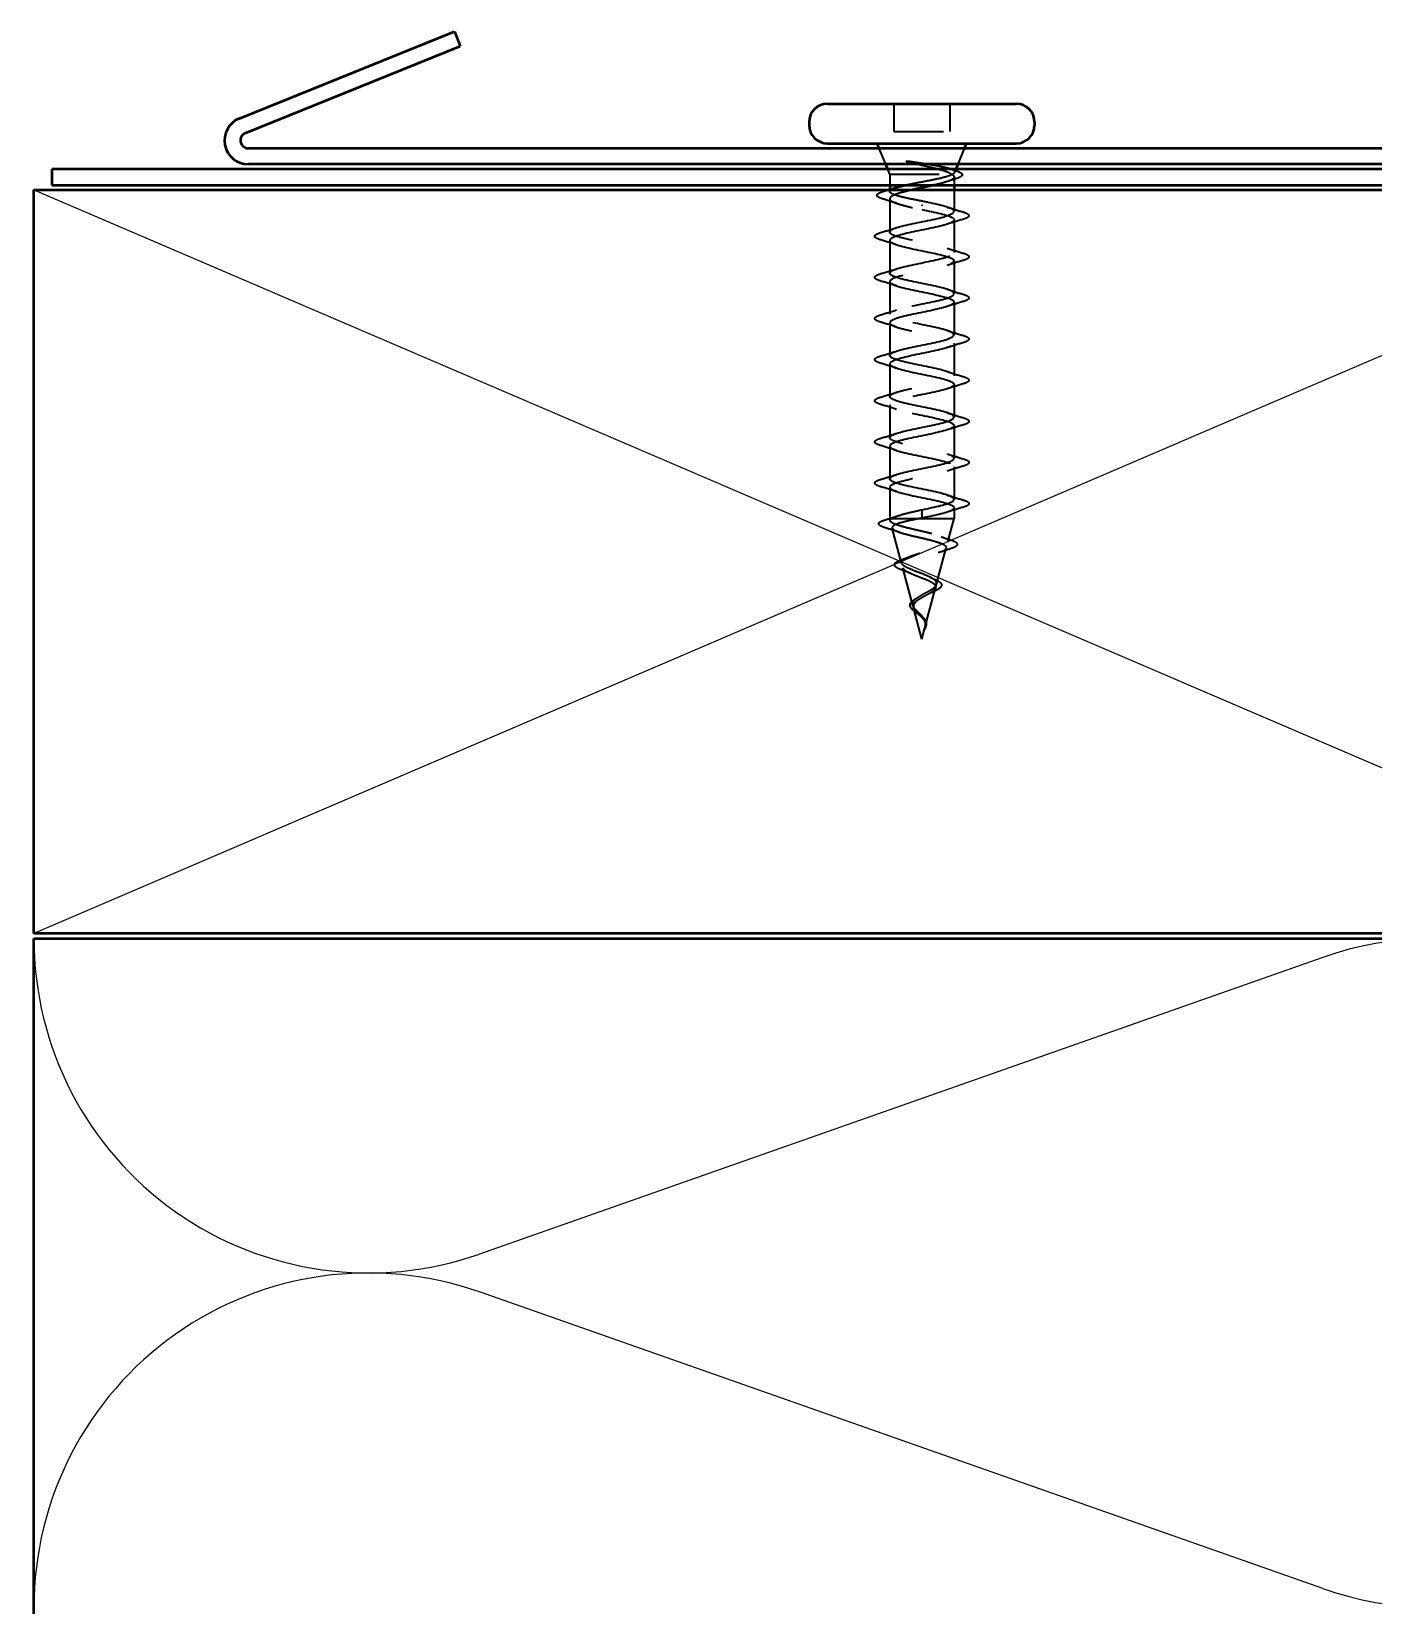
# Model space of a CAD drawing. Header units: inches. Extents: x -12 to 33, y -55 to 66.
# Drawn here: x 3.824 to 6.532, y 12.289 to 15.465 of the extents above; entities that cross this region are included whole.
import ezdxf

# ---------------------------------------------------------------- set-up
doc = ezdxf.new("R2010")
doc.units = ezdxf.units.IN
doc.header["$LTSCALE"] = 2
doc.header["$MEASUREMENT"] = 0
doc.linetypes.add('DASHED', pattern=[0.2067, 0.1654, -0.0413])
for name, color, linetype, lineweight in [('Hidden (ANSI)', 7, 'DASHED', 35), ('Sketch Geometry (ANSI)', 7, 'Continuous', 25), ('Symbol (ANSI)', 7, 'Continuous', 25), ('Visible (ANSI)', 7, 'Continuous', 50)]:
    doc.layers.add(name, color=color, linetype=linetype, lineweight=lineweight)
doc.styles.add('Note Text (ANSI)', font='tahoma.ttf')
doc.dimstyles.new('Default (ANSI)$7', dxfattribs={"dimscale": 2, "dimtxt": 0.12, "dimasz": 0.098425, "dimexe": 0.125, "dimexo": 0.0625, "dimgap": 0.031496, "dimtad": 0, "dimtih": 1, "dimtoh": 1, "dimrnd": 1e-08, "dimzin": 4, "dimdsep": 46, "dimtxsty": 'Note Text (ANSI)', "dimcen": 0.09, "dimdle": 0.393701, "dimclrd": 256, "dimclre": 256, "dimclrt": 256, "dimadec": 0, "dimazin": 1, "dimtfac": 1, "dimtofl": 0, "dimtmove": 0, "dimatfit": 3, "dimfxl": 0, "dimtolj": 1, "dimtzin": 4, "dimlwd": -1, "dimlwe": -1, "dimarcsym": 0})

msp = doc.modelspace()

# ---------------------------------------------------------------- linework, layer by layer
at = {"layer": 'Hidden (ANSI)', "ltscale": 0.053232}
for p, q in [((5.56398, 15.31869), (5.56398, 15.26269)), ((5.67698, 15.31869), (5.67698, 15.26269))]:
    msp.add_line(p, q, dxfattribs=at)
at = {"layer": 'Hidden (ANSI)', "ltscale": 0.107515}
msp.add_line((5.56398, 15.26269), (5.67698, 15.26269), dxfattribs=at)
at = {"layer": 'Hidden (ANSI)', "ltscale": 0.032759}
for p, q in [((5.54742, 15.19669), (5.53452, 15.22869)), ((5.69355, 15.19669), (5.70645, 15.22869))]:
    msp.add_line(p, q, dxfattribs=at)
at = {"layer": 'Hidden (ANSI)', "ltscale": 0.010169}
msp.add_line((5.55548, 15.17669), (5.55145, 15.18669), dxfattribs=at)
at = {"layer": 'Hidden (ANSI)', "ltscale": 0.006265}
msp.add_line((5.68702, 15.18049), (5.68952, 15.18669), dxfattribs=at)
at = {"layer": 'Hidden (ANSI)', "ltscale": 0.173517}
msp.add_line((5.55548, 15.17669), (5.68183, 15.17669), dxfattribs=at)
at = {"layer": 'Hidden (ANSI)', "ltscale": 0.020852}
msp.add_line((5.55548, 15.17669), (5.55548, 15.15469), dxfattribs=at)
at = {"layer": 'Hidden (ANSI)', "ltscale": 0.015427}
msp.add_line((5.68548, 15.17099), (5.68548, 15.15469), dxfattribs=at)
at = {"layer": 'Hidden (ANSI)', "ltscale": 0.003668}
msp.add_line((5.55548, 15.14571), (5.55548, 15.14176), dxfattribs=at)
at = {"layer": 'Hidden (ANSI)', "ltscale": 0.063883}
msp.add_line((5.55548, 15.12712), (5.55548, 15.05994), dxfattribs=at)
at = {"layer": 'Hidden (ANSI)', "ltscale": 0.041089}
msp.add_line((5.68548, 15.14469), (5.68548, 15.10144), dxfattribs=at)
at = {"layer": 'Hidden (ANSI)', "ltscale": 0.002412}
for p, q in [((5.62048, 15.11466), (5.62048, 15.11272)), ((5.62048, 14.49022), (5.62048, 14.49216))]:
    msp.add_line(p, q, dxfattribs=at)
at = {"layer": 'Hidden (ANSI)', "ltscale": 0.062755}
for p, q in [((5.68548, 15.08444), (5.68548, 15.01844)), ((5.55548, 15.04294), (5.55548, 14.97694)), ((5.68548, 15.00144), (5.68548, 14.93544)), ((5.55548, 14.95994), (5.55548, 14.89394)), ((5.68548, 14.91844), (5.68548, 14.85244)), ((5.55548, 14.87694), (5.55548, 14.81094)), ((5.68548, 14.83544), (5.68548, 14.76944)), ((5.55548, 14.79394), (5.55548, 14.72794)), ((5.68548, 14.75244), (5.68548, 14.68644)), ((5.55548, 14.71094), (5.55548, 14.64494)), ((5.68548, 14.66944), (5.68548, 14.60344)), ((5.55548, 14.62794), (5.55548, 14.56194)), ((5.68548, 14.58644), (5.68548, 14.52044))]:
    msp.add_line(p, q, dxfattribs=at)
at = {"layer": 'Hidden (ANSI)', "ltscale": 0.060136}
msp.add_line((5.55548, 14.54494), (5.55548, 14.48169), dxfattribs=at)
at = {"layer": 'Hidden (ANSI)', "ltscale": 0.020374}
msp.add_line((5.55548, 14.48169), (5.55901, 14.48169), dxfattribs=at)
at = {"layer": 'Hidden (ANSI)', "ltscale": 0.004328}
msp.add_line((5.55668, 14.4772), (5.55548, 14.48169), dxfattribs=at)
at = {"layer": 'Hidden (ANSI)', "ltscale": 0.071462}
msp.add_line((5.55901, 14.48169), (5.61503, 14.48169), dxfattribs=at)
at = {"layer": 'Hidden (ANSI)', "ltscale": 0.102337}
msp.add_line((5.61503, 14.48169), (5.68548, 14.48169), dxfattribs=at)
at = {"layer": 'Hidden (ANSI)', "ltscale": 0.028664}
for p, q in [((5.62048, 14.49969), (5.62048, 14.49216)), ((5.62048, 14.49022), (5.62048, 14.48269))]:
    msp.add_line(p, q, dxfattribs=at)
at = {"layer": 'Hidden (ANSI)', "ltscale": 0.046387}
msp.add_line((5.67287, 14.43453), (5.68548, 14.48169), dxfattribs=at)
at = {"layer": 'Hidden (ANSI)', "ltscale": 0.020614}
msp.add_line((5.68548, 14.50344), (5.68548, 14.48169), dxfattribs=at)
at = {"layer": 'Hidden (ANSI)', "ltscale": 0.069707}
msp.add_line((5.57951, 14.39187), (5.56057, 14.46268), dxfattribs=at)
at = {"layer": 'Hidden (ANSI)', "ltscale": 0.072171}
msp.add_line((5.65005, 14.34921), (5.66966, 14.42252), dxfattribs=at)
at = {"layer": 'Hidden (ANSI)', "ltscale": 0.074634}
msp.add_line((5.60233, 14.30654), (5.58206, 14.38235), dxfattribs=at)
at = {"layer": 'Hidden (ANSI)', "ltscale": 0.077103}
msp.add_line((5.62722, 14.26387), (5.64817, 14.34219), dxfattribs=at)
at = {"layer": 'Hidden (ANSI)', "ltscale": 0.062337}
msp.add_line((5.62048, 14.23869), (5.60354, 14.30202), dxfattribs=at)
at = {"layer": 'Hidden (ANSI)', "ltscale": 0.022741}
msp.add_line((5.62048, 14.23869), (5.62668, 14.26186), dxfattribs=at)
at = {"layer": 'Hidden (ANSI)', "ltscale": 0.014703}
msp.add_open_spline([(5.59904, 15.20149), (5.59703, 15.2018), (5.59498, 15.20206), (5.59129, 15.20238), (5.58993, 15.20242), (5.58904, 15.20233), (5.58884, 15.2023), (5.58868, 15.20223), (5.58865, 15.20221), (5.58862, 15.20218), (5.5886, 15.20216), (5.58859, 15.20214), (5.58859, 15.20212), (5.58859, 15.2021), (5.58859, 15.20209), (5.5886, 15.20206), (5.58861, 15.20204), (5.58864, 15.202), (5.58867, 15.20198), (5.58876, 15.20191), (5.58885, 15.20186), (5.58928, 15.20164), (5.58982, 15.20147), (5.59092, 15.20115), (5.59171, 15.20096), (5.59245, 15.2008)], degree=3, knots=[0, 0, 0, 0, 0.015878436, 0.015878436, 0.030496322, 0.030496322, 0.033768739, 0.033768739, 0.034516096, 0.034516096, 0.034934038, 0.034934038, 0.035218632, 0.035218632, 0.035484827, 0.035484827, 0.035833283, 0.035833283, 0.03649102, 0.03649102, 0.038229075, 0.038229075, 0.045138635, 0.045138635, 0.057165667, 0.057165667, 0.057165667, 0.057165667], dxfattribs=at)
at = {"layer": 'Hidden (ANSI)', "ltscale": 0.105794}
msp.add_open_spline([(5.59245, 15.2008), (5.60176, 15.19878), (5.61155, 15.19674), (5.63062, 15.19262), (5.63973, 15.19058), (5.65569, 15.18655), (5.66251, 15.18459), (5.67346, 15.18065), (5.67757, 15.1787), (5.68015, 15.17669)], degree=3, knots=[0, 0, 0, 0, 0.07588897, 0.07588897, 0.1494652, 0.1494652, 0.21768686, 0.21768686, 0.28372234, 0.28372234, 0.28372234, 0.28372234], dxfattribs=at)
at = {"layer": 'Hidden (ANSI)', "ltscale": 0.148606}
msp.add_open_spline([(5.68183, 15.17669), (5.68526, 15.17819), (5.68707, 15.17966), (5.68727, 15.18263), (5.68559, 15.1841), (5.67883, 15.18706), (5.67375, 15.18853), (5.66075, 15.1915), (5.6529, 15.19296), (5.63723, 15.19562), (5.62977, 15.19679), (5.61442, 15.19915), (5.60662, 15.20032), (5.59904, 15.20149)], degree=3, knots=[0, 0, 0, 0, 0.06713685, 0.06713685, 0.13596331, 0.13596331, 0.20647998, 0.20647998, 0.27868739, 0.27868739, 0.33737749, 0.33737749, 0.39716778, 0.39716778, 0.39716778, 0.39716778], dxfattribs=at)
at = {"layer": 'Hidden (ANSI)', "ltscale": 0.010335}
msp.add_open_spline([(5.67732, 15.18737), (5.68075, 15.18629), (5.68421, 15.18523), (5.68768, 15.18418)], degree=3, dxfattribs=at)
at = {"layer": 'Hidden (ANSI)', "ltscale": 0.088703}
msp.add_open_spline([(5.68768, 15.18418), (5.69259, 15.1827), (5.69631, 15.18121), (5.70109, 15.17809), (5.70231, 15.17599), (5.70066, 15.17242), (5.69883, 15.17116), (5.69425, 15.16901), (5.69186, 15.16813), (5.68905, 15.16726)], degree=3, knots=[0, 0, 0, 0, 0.06778169, 0.06778169, 0.13659621, 0.13659621, 0.19471937, 0.19471937, 0.23594903, 0.23594903, 0.23594903, 0.23594903], dxfattribs=at)
at = {"layer": 'Hidden (ANSI)', "ltscale": 0.13923}
msp.add_open_spline([(5.62048, 15.12219), (5.61186, 15.12384), (5.60333, 15.12548), (5.58743, 15.12878), (5.58022, 15.13042), (5.56813, 15.13372), (5.56336, 15.13535), (5.55694, 15.13866), (5.55536, 15.14029), (5.55562, 15.1436), (5.55747, 15.14523), (5.5629, 15.14783), (5.56539, 15.14878), (5.56834, 15.14972)], degree=3, knots=[0, 0, 0, 0, 0.06687142, 0.06687142, 0.13374283, 0.13374283, 0.20061425, 0.20061425, 0.26748567, 0.26748567, 0.33435708, 0.33435708, 0.37282678, 0.37282678, 0.37282678, 0.37282678], dxfattribs=at)
at = {"layer": 'Hidden (ANSI)', "ltscale": 0.111225}
msp.add_open_spline([(5.58749, 15.15469), (5.59059, 15.15538), (5.59384, 15.15607), (5.60526, 15.15841), (5.61385, 15.16005), (5.63108, 15.16335), (5.63955, 15.16499), (5.65524, 15.16829), (5.6623, 15.16993), (5.67119, 15.17243), (5.67387, 15.17328), (5.67846, 15.17499), (5.68036, 15.17584), (5.68183, 15.17669)], degree=3, knots=[0.44006249, 0.44006249, 0.44006249, 0.44006249, 0.46809992, 0.46809992, 0.53497133, 0.53497133, 0.60184275, 0.60184275, 0.66871417, 0.66871417, 0.70324308, 0.70324308, 0.737772, 0.737772, 0.737772, 0.737772], dxfattribs=at)
at = {"layer": 'Hidden (ANSI)', "ltscale": 0.099652}
msp.add_open_spline([(5.68015, 15.17669), (5.68358, 15.17483), (5.6854, 15.17299), (5.68556, 15.16927), (5.68392, 15.16743), (5.67735, 15.16371), (5.6725, 15.16186), (5.66051, 15.15823), (5.65359, 15.15647), (5.64599, 15.15469)], degree=3, knots=[0, 0, 0, 0, 0.06748173, 0.06748173, 0.13496346, 0.13496346, 0.20244519, 0.20244519, 0.26693205, 0.26693205, 0.26693205, 0.26693205], dxfattribs=at)
at = {"layer": 'Hidden (ANSI)', "ltscale": 0.018879}
msp.add_open_spline([(5.68905, 15.16726), (5.68277, 15.16533), (5.67653, 15.16334), (5.67039, 15.16128)], degree=3, dxfattribs=at)
at = {"layer": 'Hidden (ANSI)', "ltscale": 0.090202}
msp.add_open_spline([(5.54207, 15.12639), (5.53711, 15.12787), (5.5336, 15.12934), (5.53068, 15.13189), (5.53004, 15.1329), (5.53003, 15.13583), (5.53159, 15.13726), (5.53618, 15.13974), (5.53927, 15.14089), (5.54317, 15.14204)], degree=3, knots=[0, 0, 0, 0, 0.07823642, 0.07823642, 0.11746311, 0.11746311, 0.18161919, 0.18161919, 0.24008214, 0.24008214, 0.24008214, 0.24008214], dxfattribs=at)
at = {"layer": 'Hidden (ANSI)', "ltscale": 0.028762}
msp.add_open_spline([(5.57057, 15.11741), (5.56124, 15.12054), (5.55168, 15.12351), (5.54207, 15.12639)], degree=3, dxfattribs=at)
at = {"layer": 'Hidden (ANSI)', "ltscale": 0.008828}
msp.add_open_spline([(5.54317, 15.14204), (5.54615, 15.14291), (5.54913, 15.1438), (5.5521, 15.14469)], degree=3, dxfattribs=at)
at = {"layer": 'Hidden (ANSI)', "ltscale": 1.076982}
for points, knots in [([(5.62048, 14.49969), (5.64725, 14.50513), (5.67305, 14.51057), (5.68186, 14.51601), (5.69067, 14.52145), (5.68186, 14.52689), (5.6609, 14.53233), (5.63994, 14.53776), (5.60834, 14.5432), (5.58572, 14.54864), (5.56311, 14.55408), (5.55111, 14.55952), (5.55718, 14.56496), (5.56324, 14.5704), (5.58694, 14.57584), (5.61355, 14.58128), (5.64017, 14.58672), (5.66777, 14.59216), (5.67923, 14.5976), (5.69068, 14.60304), (5.68516, 14.60848), (5.6661, 14.61391), (5.64703, 14.61935), (5.61579, 14.62479), (5.59178, 14.63023), (5.56776, 14.63567), (5.55271, 14.64111), (5.55597, 14.64655), (5.55922, 14.65199), (5.58055, 14.65743), (5.6067, 14.66287), (5.63286, 14.66831), (5.66196, 14.67375), (5.67593, 14.67919), (5.6899, 14.68463), (5.68773, 14.69006), (5.67077, 14.6955), (5.65382, 14.70094), (5.62329, 14.70638), (5.59816, 14.71182), (5.57302, 14.71726), (5.55509, 14.7227), (5.55549, 14.72814), (5.5559, 14.73358), (5.57461, 14.73902), (5.60001, 14.74446), (5.62541, 14.7499), (5.65567, 14.75534), (5.672, 14.76077), (5.68832, 14.76621), (5.68953, 14.77165), (5.67488, 14.77709), (5.66022, 14.78253), (5.63076, 14.78797), (5.60479, 14.79341), (5.57882, 14.79885), (5.55821, 14.80429), (5.55576, 14.80973), (5.55331, 14.81517), (5.56919, 14.82061), (5.59355, 14.82605), (5.61791, 14.83149), (5.64898, 14.83692), (5.66748, 14.84236), (5.68597, 14.8478), (5.69054, 14.85324), (5.67836, 14.85868), (5.66618, 14.86412), (5.63812, 14.86956), (5.6116, 14.875), (5.58509, 14.88044), (5.56204, 14.88588), (5.55676, 14.89132), (5.55148, 14.89676), (5.56436, 14.9022), (5.5874, 14.90764), (5.61044, 14.91307), (5.64197, 14.91851), (5.66242, 14.92395), (5.68287, 14.92939), (5.69076, 14.93483), (5.68118, 14.94027), (5.67161, 14.94571), (5.64527, 14.95115), (5.61852, 14.95659), (5.59177, 14.96203), (5.56653, 14.96747), (5.55849, 14.97291), (5.55044, 14.97835), (5.56017, 14.98379), (5.58162, 14.98922), (5.60308, 14.99466), (5.63472, 15.0001), (5.65689, 15.00554), (5.67906, 15.01098), (5.69017, 15.01642), (5.68332, 15.02186), (5.67646, 15.0273), (5.65214, 15.03274), (5.62546, 15.03818), (5.59877, 15.04362), (5.57164, 15.04906), (5.56092, 15.0545), (5.55021, 15.05994), (5.55666, 15.06537), (5.57629, 15.07081), (5.59592, 15.07625), (5.6273, 15.08169), (5.65094, 15.08713), (5.67458, 15.09257), (5.68879, 15.09801), (5.68473, 15.10345), (5.68068, 15.10889), (5.65865, 15.11433), (5.63234, 15.11977), (5.62843, 15.12057), (5.62446, 15.12138), (5.62048, 15.12219)], [-47.1238898, -47.1238898, -47.1238898, -47.1238898, -45.8886129, -45.8886129, -45.8886129, -44.6533359, -44.6533359, -44.6533359, -43.418059, -43.418059, -43.418059, -42.182782, -42.182782, -42.182782, -40.9475051, -40.9475051, -40.9475051, -39.7122281, -39.7122281, -39.7122281, -38.4769512, -38.4769512, -38.4769512, -37.2416742, -37.2416742, -37.2416742, -36.0063973, -36.0063973, -36.0063973, -34.7711204, -34.7711204, -34.7711204, -33.5358434, -33.5358434, -33.5358434, -32.3005665, -32.3005665, -32.3005665, -31.0652895, -31.0652895, -31.0652895, -29.8300126, -29.8300126, -29.8300126, -28.5947356, -28.5947356, -28.5947356, -27.3594587, -27.3594587, -27.3594587, -26.1241817, -26.1241817, -26.1241817, -24.8889048, -24.8889048, -24.8889048, -23.6536278, -23.6536278, -23.6536278, -22.4183509, -22.4183509, -22.4183509, -21.183074, -21.183074, -21.183074, -19.947797, -19.947797, -19.947797, -18.7125201, -18.7125201, -18.7125201, -17.4772431, -17.4772431, -17.4772431, -16.2419662, -16.2419662, -16.2419662, -15.0066892, -15.0066892, -15.0066892, -13.7714123, -13.7714123, -13.7714123, -12.5361353, -12.5361353, -12.5361353, -11.3008584, -11.3008584, -11.3008584, -10.0655815, -10.0655815, -10.0655815, -8.8303045, -8.8303045, -8.8303045, -7.5950276, -7.5950276, -7.5950276, -6.3597506, -6.3597506, -6.3597506, -5.1244737, -5.1244737, -5.1244737, -3.8891967, -3.8891967, -3.8891967, -2.6539198, -2.6539198, -2.6539198, -1.4186428, -1.4186428, -1.4186428, -0.1833659, -0.1833659, -0.1833659, 0, 0, 0, 0]), ([(5.62048, 15.10519), (5.64725, 15.09975), (5.67305, 15.09431), (5.68186, 15.08887), (5.69067, 15.08343), (5.68186, 15.07799), (5.6609, 15.07255), (5.63994, 15.06711), (5.60834, 15.06168), (5.58572, 15.05624), (5.56311, 15.0508), (5.55111, 15.04536), (5.55718, 15.03992), (5.56324, 15.03448), (5.58694, 15.02904), (5.61355, 15.0236), (5.64017, 15.01816), (5.66777, 15.01272), (5.67923, 15.00728), (5.69068, 15.00184), (5.68516, 14.9964), (5.6661, 14.99096), (5.64703, 14.98553), (5.61579, 14.98009), (5.59178, 14.97465), (5.56776, 14.96921), (5.55271, 14.96377), (5.55597, 14.95833), (5.55922, 14.95289), (5.58055, 14.94745), (5.6067, 14.94201), (5.63286, 14.93657), (5.66196, 14.93113), (5.67593, 14.92569), (5.6899, 14.92025), (5.68773, 14.91481), (5.67077, 14.90938), (5.65382, 14.90394), (5.62329, 14.8985), (5.59816, 14.89306), (5.57302, 14.88762), (5.55509, 14.88218), (5.55549, 14.87674), (5.5559, 14.8713), (5.57461, 14.86586), (5.60001, 14.86042), (5.62541, 14.85498), (5.65567, 14.84954), (5.672, 14.8441), (5.68832, 14.83866), (5.68953, 14.83323), (5.67488, 14.82779), (5.66022, 14.82235), (5.63076, 14.81691), (5.60479, 14.81147), (5.57882, 14.80603), (5.55821, 14.80059), (5.55576, 14.79515), (5.55331, 14.78971), (5.56919, 14.78427), (5.59355, 14.77883), (5.61791, 14.77339), (5.64898, 14.76795), (5.66748, 14.76251), (5.68597, 14.75708), (5.69054, 14.75164), (5.67836, 14.7462), (5.66618, 14.74076), (5.63812, 14.73532), (5.6116, 14.72988), (5.58509, 14.72444), (5.56204, 14.719), (5.55676, 14.71356), (5.55148, 14.70812), (5.56436, 14.70268), (5.5874, 14.69724), (5.61044, 14.6918), (5.64197, 14.68637), (5.66242, 14.68093), (5.68287, 14.67549), (5.69076, 14.67005), (5.68118, 14.66461), (5.67161, 14.65917), (5.64527, 14.65373), (5.61852, 14.64829), (5.59177, 14.64285), (5.56653, 14.63741), (5.55849, 14.63197), (5.55044, 14.62653), (5.56017, 14.62109), (5.58162, 14.61565), (5.60308, 14.61022), (5.63472, 14.60478), (5.65689, 14.59934), (5.67906, 14.5939), (5.69017, 14.58846), (5.68332, 14.58302), (5.67646, 14.57758), (5.65214, 14.57214), (5.62546, 14.5667), (5.59877, 14.56126), (5.57164, 14.55582), (5.56092, 14.55038), (5.55021, 14.54494), (5.55666, 14.5395), (5.57629, 14.53407), (5.59592, 14.52863), (5.6273, 14.52319), (5.65094, 14.51775), (5.67458, 14.51231), (5.68879, 14.50687), (5.68473, 14.50143), (5.68068, 14.49599), (5.65865, 14.49055), (5.63234, 14.48511), (5.62843, 14.4843), (5.62446, 14.4835), (5.62048, 14.48269)], [0, 0, 0, 0, 1.2352769, 1.2352769, 1.2352769, 2.4705539, 2.4705539, 2.4705539, 3.7058308, 3.7058308, 3.7058308, 4.9411078, 4.9411078, 4.9411078, 6.1763847, 6.1763847, 6.1763847, 7.4116617, 7.4116617, 7.4116617, 8.6469386, 8.6469386, 8.6469386, 9.8822156, 9.8822156, 9.8822156, 11.1174925, 11.1174925, 11.1174925, 12.3527695, 12.3527695, 12.3527695, 13.5880464, 13.5880464, 13.5880464, 14.8233233, 14.8233233, 14.8233233, 16.0586003, 16.0586003, 16.0586003, 17.2938772, 17.2938772, 17.2938772, 18.5291542, 18.5291542, 18.5291542, 19.7644311, 19.7644311, 19.7644311, 20.9997081, 20.9997081, 20.9997081, 22.234985, 22.234985, 22.234985, 23.470262, 23.470262, 23.470262, 24.7055389, 24.7055389, 24.7055389, 25.9408158, 25.9408158, 25.9408158, 27.1760928, 27.1760928, 27.1760928, 28.4113697, 28.4113697, 28.4113697, 29.6466467, 29.6466467, 29.6466467, 30.8819236, 30.8819236, 30.8819236, 32.1172006, 32.1172006, 32.1172006, 33.3524775, 33.3524775, 33.3524775, 34.5877545, 34.5877545, 34.5877545, 35.8230314, 35.8230314, 35.8230314, 37.0583084, 37.0583084, 37.0583084, 38.2935853, 38.2935853, 38.2935853, 39.5288622, 39.5288622, 39.5288622, 40.7641392, 40.7641392, 40.7641392, 41.9994161, 41.9994161, 41.9994161, 43.2346931, 43.2346931, 43.2346931, 44.46997, 44.46997, 44.46997, 45.705247, 45.705247, 45.705247, 46.9405239, 46.9405239, 46.9405239, 47.1238898, 47.1238898, 47.1238898, 47.1238898])]:
    msp.add_open_spline(points, degree=3, knots=knots, dxfattribs=at)
at = {"layer": 'Hidden (ANSI)', "ltscale": 0.179}
msp.add_open_spline([(5.60048, 15.14469), (5.59846, 15.14423), (5.59646, 15.14378), (5.58657, 15.14146), (5.57941, 15.13962), (5.56746, 15.1359), (5.5628, 15.13405), (5.55665, 15.13033), (5.55522, 15.12849), (5.55583, 15.12477), (5.55786, 15.12293), (5.56513, 15.11921), (5.5703, 15.11737), (5.58264, 15.11378), (5.58952, 15.11207), (5.6045, 15.10862), (5.61245, 15.10691), (5.62048, 15.10519)], degree=3, knots=[0.38827309, 0.38827309, 0.38827309, 0.38827309, 0.40489037, 0.40489037, 0.4723721, 0.4723721, 0.53985383, 0.53985383, 0.60733556, 0.60733556, 0.67481729, 0.67481729, 0.74229902, 0.74229902, 0.8048716, 0.8048716, 0.86744418, 0.86744418, 0.86744418, 0.86744418], dxfattribs=at)
at = {"layer": 'Hidden (ANSI)', "ltscale": 0.031888}
for points in [[(5.67151, 15.11027), (5.68192, 15.10685), (5.69258, 15.10363), (5.70326, 15.10049)], [(5.70326, 15.08539), (5.69258, 15.08225), (5.68192, 15.07903), (5.67151, 15.07561)], [(5.5377, 15.05899), (5.54839, 15.06213), (5.55905, 15.06535), (5.56946, 15.06877)], [(5.56946, 15.03411), (5.55905, 15.03753), (5.54839, 15.04075), (5.5377, 15.04389)], [(5.67151, 15.02727), (5.68192, 15.02385), (5.69258, 15.02063), (5.70326, 15.01749)], [(5.70326, 15.00239), (5.69258, 14.99925), (5.68192, 14.99603), (5.67151, 14.99261)], [(5.5377, 14.97599), (5.54839, 14.97913), (5.55905, 14.98235), (5.56946, 14.98577)], [(5.56946, 14.95111), (5.55905, 14.95453), (5.54839, 14.95775), (5.5377, 14.96089)], [(5.67151, 14.94427), (5.68192, 14.94085), (5.69258, 14.93763), (5.70326, 14.93449)], [(5.5377, 14.89299), (5.54839, 14.89613), (5.55905, 14.89935), (5.56946, 14.90277)], [(5.70326, 14.91939), (5.69258, 14.91625), (5.68192, 14.91303), (5.67151, 14.90961)], [(5.56946, 14.86811), (5.55905, 14.87153), (5.54839, 14.87475), (5.5377, 14.87789)], [(5.67151, 14.86127), (5.68192, 14.85785), (5.69258, 14.85463), (5.70326, 14.85149)], [(5.70326, 14.83639), (5.69258, 14.83325), (5.68192, 14.83003), (5.67151, 14.82661)], [(5.5377, 14.80999), (5.54839, 14.81313), (5.55905, 14.81635), (5.56946, 14.81977)], [(5.56946, 14.78511), (5.55905, 14.78853), (5.54839, 14.79175), (5.5377, 14.79489)], [(5.67151, 14.77827), (5.68192, 14.77485), (5.69258, 14.77163), (5.70326, 14.76849)], [(5.5377, 14.72699), (5.54839, 14.73013), (5.55905, 14.73335), (5.56946, 14.73677)], [(5.70326, 14.75339), (5.69258, 14.75025), (5.68192, 14.74703), (5.67151, 14.74361)], [(5.56946, 14.70211), (5.55905, 14.70553), (5.54839, 14.70875), (5.5377, 14.71189)], [(5.67151, 14.69527), (5.68192, 14.69185), (5.69258, 14.68863), (5.70326, 14.68549)], [(5.5377, 14.64399), (5.54839, 14.64713), (5.55905, 14.65035), (5.56946, 14.65377)], [(5.70326, 14.67039), (5.69258, 14.66725), (5.68192, 14.66403), (5.67151, 14.66061)], [(5.56946, 14.61911), (5.55905, 14.62253), (5.54839, 14.62575), (5.5377, 14.62889)], [(5.67151, 14.61227), (5.68192, 14.60885), (5.69258, 14.60563), (5.70326, 14.60249)], [(5.70326, 14.58739), (5.69258, 14.58425), (5.68192, 14.58103), (5.67151, 14.57761)], [(5.5377, 14.56099), (5.54839, 14.56413), (5.55905, 14.56735), (5.56946, 14.57077)], [(5.56946, 14.53611), (5.55905, 14.53953), (5.54839, 14.54275), (5.5377, 14.54589)], [(5.67151, 14.52927), (5.68192, 14.52585), (5.69258, 14.52263), (5.70326, 14.51949)], [(5.70326, 14.50439), (5.69258, 14.50125), (5.68192, 14.49803), (5.67151, 14.49461)]]:
    msp.add_open_spline(points, degree=3, dxfattribs=at)
at = {"layer": 'Hidden (ANSI)', "ltscale": 0.090851}
for points in [[(5.70326, 15.10049), (5.70833, 15.09901), (5.71189, 15.09755), (5.71484, 15.09503), (5.7155, 15.09402), (5.71546, 15.09106), (5.71383, 15.08967), (5.70935, 15.08737), (5.70664, 15.08638), (5.70326, 15.08539)], [(5.5377, 15.04389), (5.53264, 15.04537), (5.52907, 15.04683), (5.52612, 15.04935), (5.52547, 15.05036), (5.52551, 15.05332), (5.52714, 15.05471), (5.53161, 15.05701), (5.53433, 15.058), (5.5377, 15.05899)], [(5.70326, 15.01749), (5.70833, 15.01601), (5.71189, 15.01455), (5.71484, 15.01203), (5.7155, 15.01102), (5.71546, 15.00806), (5.71383, 15.00667), (5.70935, 15.00437), (5.70664, 15.00338), (5.70326, 15.00239)], [(5.5377, 14.96089), (5.53264, 14.96237), (5.52907, 14.96383), (5.52612, 14.96635), (5.52547, 14.96736), (5.52551, 14.97032), (5.52714, 14.97171), (5.53161, 14.97401), (5.53433, 14.975), (5.5377, 14.97599)], [(5.70326, 14.93449), (5.70833, 14.93301), (5.71189, 14.93155), (5.71484, 14.92903), (5.7155, 14.92802), (5.71546, 14.92506), (5.71383, 14.92367), (5.70935, 14.92137), (5.70664, 14.92038), (5.70326, 14.91939)], [(5.5377, 14.87789), (5.53264, 14.87937), (5.52907, 14.88083), (5.52612, 14.88335), (5.52547, 14.88436), (5.52551, 14.88732), (5.52714, 14.88871), (5.53161, 14.89101), (5.53433, 14.892), (5.5377, 14.89299)], [(5.70326, 14.85149), (5.70833, 14.85001), (5.71189, 14.84855), (5.71484, 14.84603), (5.7155, 14.84502), (5.71546, 14.84206), (5.71383, 14.84067), (5.70935, 14.83837), (5.70664, 14.83738), (5.70326, 14.83639)], [(5.5377, 14.79489), (5.53264, 14.79637), (5.52907, 14.79783), (5.52612, 14.80035), (5.52547, 14.80136), (5.52551, 14.80432), (5.52714, 14.80571), (5.53161, 14.80801), (5.53433, 14.809), (5.5377, 14.80999)], [(5.70326, 14.76849), (5.70833, 14.76701), (5.71189, 14.76555), (5.71484, 14.76303), (5.7155, 14.76202), (5.71546, 14.75906), (5.71383, 14.75767), (5.70935, 14.75537), (5.70664, 14.75438), (5.70326, 14.75339)], [(5.5377, 14.71189), (5.53264, 14.71337), (5.52907, 14.71483), (5.52612, 14.71735), (5.52547, 14.71836), (5.52551, 14.72132), (5.52714, 14.72271), (5.53161, 14.72501), (5.53433, 14.726), (5.5377, 14.72699)], [(5.70326, 14.68549), (5.70833, 14.68401), (5.71189, 14.68255), (5.71484, 14.68003), (5.7155, 14.67902), (5.71546, 14.67606), (5.71383, 14.67467), (5.70935, 14.67237), (5.70664, 14.67138), (5.70326, 14.67039)], [(5.5377, 14.62889), (5.53264, 14.63037), (5.52907, 14.63183), (5.52612, 14.63435), (5.52547, 14.63536), (5.52551, 14.63832), (5.52714, 14.63971), (5.53161, 14.64201), (5.53433, 14.643), (5.5377, 14.64399)], [(5.70326, 14.60249), (5.70833, 14.60101), (5.71189, 14.59955), (5.71484, 14.59703), (5.7155, 14.59602), (5.71546, 14.59306), (5.71383, 14.59167), (5.70935, 14.58937), (5.70664, 14.58838), (5.70326, 14.58739)], [(5.5377, 14.54589), (5.53264, 14.54737), (5.52907, 14.54883), (5.52612, 14.55135), (5.52547, 14.55236), (5.52551, 14.55532), (5.52714, 14.55671), (5.53161, 14.55901), (5.53433, 14.56), (5.5377, 14.56099)], [(5.70326, 14.51949), (5.70833, 14.51801), (5.71189, 14.51655), (5.71484, 14.51403), (5.7155, 14.51302), (5.71546, 14.51006), (5.71383, 14.50867), (5.70935, 14.50637), (5.70664, 14.50538), (5.70326, 14.50439)]]:
    msp.add_open_spline(points, degree=3, knots=[0, 0, 0, 0, 0.08068206, 0.08068206, 0.12137804, 0.12137804, 0.18811443, 0.18811443, 0.24184971, 0.24184971, 0.24184971, 0.24184971], dxfattribs=at)
at = {"layer": 'Hidden (ANSI)', "ltscale": 0.02659}
msp.add_open_spline([(5.54514, 14.47886), (5.55399, 14.48155), (5.5628, 14.48433), (5.57138, 14.48726)], degree=3, dxfattribs=at)
at = {"layer": 'Hidden (ANSI)', "ltscale": 0.504207}
msp.add_open_spline([(5.62048, 14.32788), (5.62405, 14.32991), (5.62772, 14.33186), (5.63485, 14.3358), (5.63821, 14.33773), (5.64402, 14.34163), (5.64637, 14.34354), (5.64958, 14.34741), (5.65036, 14.34931), (5.65014, 14.35314), (5.64908, 14.35502), (5.64519, 14.35883), (5.64234, 14.36071), (5.63522, 14.36449), (5.63098, 14.36635), (5.62169, 14.37012), (5.61673, 14.37197), (5.60681, 14.37572), (5.60197, 14.37757), (5.59315, 14.3813), (5.5893, 14.38314), (5.58322, 14.38685), (5.58111, 14.38869), (5.57901, 14.39239), (5.57912, 14.39422), (5.58164, 14.39791), (5.58409, 14.39974), (5.59107, 14.40342), (5.59558, 14.40524), (5.60611, 14.40891), (5.61204, 14.41073), (5.62453, 14.41439), (5.63096, 14.4162), (5.64342, 14.41986), (5.6493, 14.42167), (5.65964, 14.42532), (5.66394, 14.42713), (5.67032, 14.43077), (5.67226, 14.43257), (5.6734, 14.43621), (5.67253, 14.43801), (5.66798, 14.44164), (5.66429, 14.44344), (5.65451, 14.44707), (5.64847, 14.44886), (5.6348, 14.45249), (5.62728, 14.45428), (5.61177, 14.4579), (5.60393, 14.45969), (5.58901, 14.46331), (5.5821, 14.46509), (5.57022, 14.46871), (5.56541, 14.47049), (5.55907, 14.47387), (5.55728, 14.47543), (5.55621, 14.47857), (5.55698, 14.48013), (5.55901, 14.48169)], degree=3, knots=[0, 0, 0, 0, 0.0315308, 0.0315308, 0.0641805, 0.0641805, 0.0979786, 0.0979786, 0.1329491, 0.1329491, 0.1691118, 0.1691118, 0.2064833, 0.2064833, 0.2450775, 0.2450775, 0.2849064, 0.2849064, 0.3259802, 0.3259802, 0.3683075, 0.3683075, 0.4118959, 0.4118959, 0.4567522, 0.4567522, 0.5028821, 0.5028821, 0.5502906, 0.5502906, 0.5989824, 0.5989824, 0.6489613, 0.6489613, 0.7002309, 0.7002309, 0.7527945, 0.7527945, 0.8066547, 0.8066547, 0.8618141, 0.8618141, 0.918275, 0.918275, 0.9760395, 0.9760395, 1.0351092, 1.0351092, 1.095486, 1.095486, 1.1571712, 1.1571712, 1.2201662, 1.2201662, 1.2761521, 1.2761521, 1.3331843, 1.3331843, 1.3331843, 1.3331843], dxfattribs=at)
at = {"layer": 'Hidden (ANSI)', "ltscale": 0.078553}
msp.add_open_spline([(5.55901, 14.48169), (5.56182, 14.48363), (5.56625, 14.48554), (5.57782, 14.48942), (5.58484, 14.49134), (5.59701, 14.49434), (5.60156, 14.49541), (5.61091, 14.49755), (5.61569, 14.49862), (5.62048, 14.49969)], degree=3, knots=[0, 0, 0, 0, 0.06772236, 0.06772236, 0.13544473, 0.13544473, 0.17287087, 0.17287087, 0.21029702, 0.21029702, 0.21029702, 0.21029702], dxfattribs=at)
at = {"layer": 'Hidden (ANSI)', "ltscale": 0.544082}
msp.add_open_spline([(5.61503, 14.48169), (5.60658, 14.48001), (5.59844, 14.47834), (5.58391, 14.47495), (5.57763, 14.47328), (5.56775, 14.46989), (5.56421, 14.46821), (5.56032, 14.46482), (5.55995, 14.46314), (5.5624, 14.45975), (5.56513, 14.45807), (5.57327, 14.45468), (5.57855, 14.45299), (5.59089, 14.4496), (5.59779, 14.44791), (5.61223, 14.44451), (5.61961, 14.44283), (5.63383, 14.43942), (5.64053, 14.43773), (5.65233, 14.43432), (5.65734, 14.43264), (5.665, 14.42922), (5.66762, 14.42753), (5.67013, 14.42411), (5.67007, 14.42242), (5.66731, 14.419), (5.6647, 14.4173), (5.65735, 14.41388), (5.65274, 14.41218), (5.64221, 14.40875), (5.63643, 14.40705), (5.62453, 14.40361), (5.61855, 14.4019), (5.60725, 14.39846), (5.60204, 14.39675), (5.59311, 14.3933), (5.58945, 14.39159), (5.58418, 14.38812), (5.58257, 14.38641), (5.58159, 14.38294), (5.58216, 14.38122), (5.58538, 14.37774), (5.58792, 14.37601), (5.59454, 14.37252), (5.5985, 14.37079), (5.60723, 14.36729), (5.61187, 14.36555), (5.62113, 14.36204), (5.62563, 14.36029), (5.63383, 14.35676), (5.63746, 14.35501), (5.6433, 14.35146), (5.64549, 14.3497), (5.64814, 14.34613), (5.64863, 14.34436), (5.64788, 14.34077), (5.64671, 14.33899), (5.64296, 14.33537), (5.64047, 14.33358), (5.63496, 14.33015), (5.63213, 14.32856), (5.62629, 14.32534), (5.62335, 14.32375), (5.62048, 14.32211)], degree=3, knots=[0, 0, 0, 0, 0.0662455, 0.0662455, 0.1312266, 0.1312266, 0.1949439, 0.1949439, 0.2573984, 0.2573984, 0.3185909, 0.3185909, 0.3785225, 0.3785225, 0.4371941, 0.4371941, 0.4946071, 0.4946071, 0.5507627, 0.5507627, 0.6056626, 0.6056626, 0.6593082, 0.6593082, 0.7117016, 0.7117016, 0.7628447, 0.7628447, 0.8127399, 0.8127399, 0.8613896, 0.8613896, 0.9087967, 0.9087967, 0.9549645, 0.9549645, 0.9998965, 0.9998965, 1.0435967, 1.0435967, 1.0860698, 1.0860698, 1.1273208, 1.1273208, 1.1673558, 1.1673558, 1.2061815, 1.2061815, 1.2438056, 1.2438056, 1.2802371, 1.2802371, 1.3154864, 1.3154864, 1.3495657, 1.3495657, 1.3824892, 1.3824892, 1.4142741, 1.4142741, 1.4412543, 1.4412543, 1.4671582, 1.4671582, 1.4671582, 1.4671582], dxfattribs=at)
at = {"layer": 'Hidden (ANSI)', "ltscale": 0.005187}
msp.add_open_spline([(5.62048, 14.48269), (5.61866, 14.48236), (5.61684, 14.48202), (5.61503, 14.48169)], degree=3, dxfattribs=at)
at = {"layer": 'Hidden (ANSI)', "ltscale": 0.089635}
msp.add_open_spline([(5.54719, 14.46281), (5.54217, 14.46428), (5.53842, 14.46575), (5.53372, 14.46886), (5.53268, 14.47111), (5.5348, 14.47451), (5.53676, 14.4757), (5.54118, 14.47756), (5.54303, 14.47821), (5.54514, 14.47886)], degree=3, knots=[0, 0, 0, 0, 0.07164699, 0.07164699, 0.14483003, 0.14483003, 0.20533237, 0.20533237, 0.23843808, 0.23843808, 0.23843808, 0.23843808], dxfattribs=at)
at = {"layer": 'Hidden (ANSI)', "ltscale": 0.028509}
msp.add_open_spline([(5.57556, 14.45403), (5.56627, 14.4571), (5.55674, 14.46), (5.54719, 14.46281)], degree=3, dxfattribs=at)
at = {"layer": 'Hidden (ANSI)', "ltscale": 0.023076}
msp.add_open_spline([(5.67596, 14.42002), (5.66832, 14.41763), (5.66073, 14.41515), (5.65345, 14.41251)], degree=3, dxfattribs=at)
at = {"layer": 'Hidden (ANSI)', "ltscale": 0.020481}
msp.add_open_spline([(5.65918, 14.44533), (5.66561, 14.44297), (5.67227, 14.44072), (5.67899, 14.43854)], degree=3, dxfattribs=at)
at = {"layer": 'Hidden (ANSI)', "ltscale": 0.086567}
msp.add_open_spline([(5.67899, 14.43854), (5.68358, 14.43705), (5.68706, 14.43554), (5.6914, 14.43226), (5.69233, 14.43001), (5.69046, 14.42654), (5.68872, 14.42525), (5.68362, 14.42264), (5.68015, 14.42133), (5.67596, 14.42002)], degree=3, knots=[0, 0, 0, 0, 0.06376842, 0.06376842, 0.12768217, 0.12768217, 0.17854816, 0.17854816, 0.23016435, 0.23016435, 0.23016435, 0.23016435], dxfattribs=at)
at = {"layer": 'Hidden (ANSI)', "ltscale": 0.081682}
msp.add_open_spline([(5.58305, 14.3767), (5.57879, 14.37819), (5.57512, 14.37967), (5.56945, 14.3826), (5.56737, 14.38407), (5.56491, 14.38735), (5.56477, 14.38942), (5.56675, 14.39255), (5.56832, 14.3938), (5.57258, 14.39622), (5.57532, 14.3974), (5.57855, 14.39856)], degree=3, knots=[0, 0, 0, 0, 0.04479433, 0.04479433, 0.08988222, 0.08988222, 0.13800878, 0.13800878, 0.17766259, 0.17766259, 0.21728107, 0.21728107, 0.21728107, 0.21728107], dxfattribs=at)
at = {"layer": 'Hidden (ANSI)', "ltscale": 0.01577}
msp.add_open_spline([(5.57855, 14.39856), (5.58356, 14.40035), (5.58848, 14.40221), (5.59315, 14.40416)], degree=3, dxfattribs=at)
at = {"layer": 'Hidden (ANSI)', "ltscale": 0.017258}
msp.add_open_spline([(5.59907, 14.37061), (5.59401, 14.37275), (5.58858, 14.37477), (5.58305, 14.3767)], degree=3, dxfattribs=at)
at = {"layer": 'Hidden (ANSI)', "ltscale": 0.010974}
msp.add_open_spline([(5.63745, 14.36329), (5.64035, 14.36182), (5.64347, 14.3604), (5.64671, 14.35903)], degree=3, dxfattribs=at)
at = {"layer": 'Hidden (ANSI)', "ltscale": 0.073601}
msp.add_open_spline([(5.64671, 14.35903), (5.65031, 14.3575), (5.65335, 14.35593), (5.65779, 14.3527), (5.65931, 14.35097), (5.66034, 14.34734), (5.65989, 14.34549), (5.65762, 14.34234), (5.65598, 14.34091), (5.65145, 14.33787), (5.64838, 14.33624), (5.64344, 14.33391), (5.64193, 14.33323), (5.64036, 14.33255)], degree=3, knots=[0, 0, 0, 0, 0.03949331, 0.03949331, 0.07825471, 0.07825471, 0.11446042, 0.11446042, 0.14608287, 0.14608287, 0.1813284, 0.1813284, 0.19572096, 0.19572096, 0.19572096, 0.19572096], dxfattribs=at)
at = {"layer": 'Hidden (ANSI)', "ltscale": 0.089656}
msp.add_open_spline([(5.62798, 14.26815), (5.62819, 14.27096), (5.62776, 14.27358), (5.62557, 14.27881), (5.6239, 14.28126), (5.61974, 14.28614), (5.61736, 14.28846), (5.61251, 14.29309), (5.61014, 14.29531), (5.60602, 14.29976), (5.60437, 14.3019), (5.60221, 14.30621), (5.60179, 14.3083), (5.60235, 14.3125), (5.60338, 14.31454), (5.60668, 14.3185), (5.60886, 14.32037), (5.61415, 14.32416), (5.61723, 14.32603), (5.62048, 14.32788)], degree=3, knots=[0, 0, 0, 0, 0.02542118, 0.02542118, 0.05061597, 0.05061597, 0.07599611, 0.07599611, 0.10184452, 0.10184452, 0.12835573, 0.12835573, 0.15566688, 0.15566688, 0.18387744, 0.18387744, 0.21097071, 0.21097071, 0.23938117, 0.23938117, 0.23938117, 0.23938117], dxfattribs=at)
at = {"layer": 'Hidden (ANSI)', "ltscale": 0.010901}
msp.add_open_spline([(5.64036, 14.33255), (5.6372, 14.33117), (5.63419, 14.32972), (5.6315, 14.32822)], degree=3, dxfattribs=at)
at = {"layer": 'Hidden (ANSI)', "ltscale": 0.060473}
msp.add_open_spline([(5.61505, 14.2872), (5.613, 14.28879), (5.61089, 14.29034), (5.60693, 14.29336), (5.60504, 14.29485), (5.60165, 14.29786), (5.60016, 14.29939), (5.59786, 14.3025), (5.59707, 14.3041), (5.59647, 14.30734), (5.5967, 14.30902), (5.59812, 14.31213), (5.59929, 14.31361), (5.60163, 14.3158), (5.60258, 14.31656), (5.60491, 14.31824), (5.60634, 14.31915), (5.60789, 14.32003)], degree=3, knots=[0, 0, 0, 0, 0.0197555, 0.0197555, 0.03988666, 0.03988666, 0.0616204, 0.0616204, 0.08488787, 0.08488787, 0.10885198, 0.10885198, 0.13211452, 0.13211452, 0.14507713, 0.14507713, 0.16101236, 0.16101236, 0.16101236, 0.16101236], dxfattribs=at)
at = {"layer": 'Hidden (ANSI)', "ltscale": 0.083957}
msp.add_open_spline([(5.62048, 14.32211), (5.6173, 14.32028), (5.61429, 14.31844), (5.60917, 14.31468), (5.60709, 14.31282), (5.6042, 14.309), (5.60338, 14.30711), (5.60309, 14.30322), (5.60358, 14.30129), (5.60569, 14.29732), (5.60724, 14.29535), (5.61102, 14.29128), (5.61317, 14.28925), (5.61753, 14.28505), (5.61965, 14.28295), (5.62338, 14.27858), (5.6249, 14.27639), (5.62655, 14.27273), (5.62698, 14.27138), (5.62745, 14.26863), (5.62751, 14.26727), (5.6274, 14.26588)], degree=3, knots=[0, 0, 0, 0, 0.02818547, 0.02818547, 0.05535616, 0.05535616, 0.08155578, 0.08155578, 0.10684016, 0.10684016, 0.13128192, 0.13128192, 0.1549776, 0.1549776, 0.17805851, 0.17805851, 0.20070773, 0.20070773, 0.21389493, 0.21389493, 0.22660204, 0.22660204, 0.22660204, 0.22660204], dxfattribs=at)
at = {"layer": 'Hidden (ANSI)', "ltscale": 0.006235}
msp.add_open_spline([(5.60789, 14.32003), (5.60941, 14.32091), (5.61084, 14.32181), (5.61216, 14.32272)], degree=3, dxfattribs=at)
at = {"layer": 'Hidden (ANSI)', "ltscale": 0.004115}
msp.add_open_spline([(5.61724, 14.28531), (5.61659, 14.28595), (5.61585, 14.28658), (5.61505, 14.2872)], degree=3, dxfattribs=at)
at = {"layer": 'Hidden (ANSI)', "ltscale": 0.001758}
msp.add_open_spline([(5.62286, 14.28243), (5.62309, 14.28214), (5.62333, 14.28186), (5.62359, 14.28157)], degree=3, dxfattribs=at)
at = {"layer": 'Hidden (ANSI)', "ltscale": 0.018237}
msp.add_open_spline([(5.62359, 14.28157), (5.62535, 14.27961), (5.62684, 14.27752), (5.6287, 14.27341), (5.62918, 14.27138), (5.6292, 14.26854), (5.62913, 14.26774), (5.62901, 14.26693)], degree=3, knots=[0, 0, 0, 0, 0.021449692, 0.021449692, 0.041023118, 0.041023118, 0.048693085, 0.048693085, 0.048693085, 0.048693085], dxfattribs=at)
at = {"layer": 'Hidden (ANSI)', "ltscale": 0.014821}
msp.add_open_spline([(5.6256, 14.25849), (5.625, 14.25685), (5.62445, 14.25557), (5.62415, 14.25491), (5.6241, 14.2548), (5.62405, 14.2547), (5.62403, 14.25467), (5.62401, 14.25464), (5.62401, 14.25463), (5.624, 14.25463), (5.624, 14.25463), (5.624, 14.25463), (5.624, 14.25463), (5.62399, 14.25463), (5.62399, 14.25463), (5.62399, 14.25463), (5.62399, 14.25463), (5.62399, 14.25463), (5.62399, 14.25463), (5.62399, 14.25464), (5.62399, 14.25464), (5.62399, 14.25466), (5.624, 14.25468), (5.62403, 14.25482), (5.62411, 14.25503), (5.62425, 14.25543), (5.62439, 14.25583), (5.62479, 14.25688), (5.62502, 14.25747), (5.62612, 14.26035), (5.62695, 14.26261), (5.62747, 14.26488)], degree=3, knots=[0, 0, 0, 0, 0.01397013, 0.01397013, 0.01635801, 0.01635801, 0.01712636, 0.01712636, 0.01759978, 0.01759978, 0.01773598, 0.01773598, 0.01781809, 0.01781809, 0.01788584, 0.01788584, 0.01795891, 0.01795891, 0.01807628, 0.01807628, 0.01833703, 0.01833703, 0.01916095, 0.01916095, 0.02439922, 0.02439922, 0.04499316, 0.04499316, 0.07213098, 0.07213098, 0.1773839, 0.1773839, 0.1773839, 0.1773839], dxfattribs=at)
at = {"layer": 'Hidden (ANSI)', "ltscale": 0.013566}
msp.add_open_spline([(5.62901, 14.26693), (5.6287, 14.26498), (5.62801, 14.26295), (5.62622, 14.25892), (5.62512, 14.25685), (5.62408, 14.25476)], degree=3, knots=[0, 0, 0, 0, 0.018475497, 0.018475497, 0.036282714, 0.036282714, 0.036282714, 0.036282714], dxfattribs=at)
at = {"layer": 'Hidden (ANSI)', "ltscale": 0.007962}
msp.add_open_spline([(5.6274, 14.26588), (5.62732, 14.26487), (5.62716, 14.26386), (5.6266, 14.2614), (5.62614, 14.25997), (5.6256, 14.25849)], degree=3, knots=[0, 0, 0, 0, 0.009046419, 0.009046419, 0.021574315, 0.021574315, 0.021574315, 0.021574315], dxfattribs=at)
at = {"layer": 'Hidden (ANSI)', "ltscale": 0.003543}
msp.add_open_spline([(5.62747, 14.26488), (5.62759, 14.26541), (5.62769, 14.26593), (5.62787, 14.26702), (5.62794, 14.26759), (5.62798, 14.26815)], degree=3, knots=[0, 0, 0, 0, 0.0046577974, 0.0046577974, 0.0097216205, 0.0097216205, 0.0097216205, 0.0097216205], dxfattribs=at)
at = {"layer": 'Sketch Geometry (ANSI)'}
for p, q in [((3.82854, 15.14469), (7.32854, 13.64469)), ((7.32854, 15.14469), (3.82854, 13.64469))]:
    msp.add_line(p, q, dxfattribs=at)
at = {"layer": 'Sketch Geometry (ANSI)', "color": 150, "true_color": 0x0080ff}
for p, q in [((6.42962, 13.59647), (4.72746, 12.99791)), ((6.42962, 12.32291), (4.72746, 12.92147))]:
    msp.add_line(p, q, dxfattribs=at)
for centre, start, end in [((4.50354, 13.63469), 180, 289.3739), ((6.65354, 12.95969), 250.6261, 109.3739), ((4.50354, 12.28469), 70.6261, 180)]:
    msp.add_arc(centre, 0.675, start, end, dxfattribs=at)
at = {"layer": 'Visible (ANSI)', "color": 1, "true_color": 0xff0000}
for p, q in [((4.24306, 15.28919), (4.67698, 15.46451)), ((4.25505, 15.25952), (4.68897, 15.43484)), ((4.67698, 15.46451), (4.68897, 15.43484)), ((8.00895, 15.22869), (4.26104, 15.22869)), ((8.00895, 15.19669), (4.26104, 15.19669))]:
    msp.add_line(p, q, dxfattribs=at)
at = {"layer": 'Visible (ANSI)'}
for p, q in [((5.42998, 15.31869), (5.81098, 15.31869)), ((5.39298, 15.28169), (5.39298, 15.27569)), ((5.84798, 15.28169), (5.84798, 15.27569)), ((5.42998, 15.23869), (5.81098, 15.23869)), ((5.53452, 15.22869), (5.53048, 15.23869)), ((5.70645, 15.22869), (5.71048, 15.23869)), ((5.55145, 15.18669), (5.54742, 15.19669)), ((5.68952, 15.18669), (5.69355, 15.19669)), ((5.55548, 15.15469), (5.55548, 15.14571)), ((5.68548, 15.15469), (5.68548, 15.14469))]:
    msp.add_line(p, q, dxfattribs=at)
at = {"layer": 'Visible (ANSI)', "color": 30, "true_color": 0xff8000}
for p, q in [((7.81654, 15.18669), (3.86454, 15.18669)), ((3.86454, 15.18669), (3.86454, 15.15469)), ((3.86454, 15.15469), (7.81654, 15.15469))]:
    msp.add_line(p, q, dxfattribs=at)
at = {"layer": 'Visible (ANSI)', "color": 36, "true_color": 0x804000}
for p, q in [((3.82854, 13.64469), (3.82854, 15.14469)), ((3.82854, 15.14469), (7.32854, 15.14469)), ((7.32854, 13.64469), (3.82854, 13.64469))]:
    msp.add_line(p, q, dxfattribs=at)
at = {"layer": 'Visible (ANSI)', "color": 150, "true_color": 0x0080ff}
for p, q in [((3.82854, 2.59743), (3.82854, 13.63469)), ((3.82854, 13.63469), (7.32854, 13.63469))]:
    msp.add_line(p, q, dxfattribs=at)
at = {"layer": 'Visible (ANSI)'}
for centre, start, end in [((5.42998, 15.28169), 90, 180), ((5.81098, 15.28169), 0, 90), ((5.42998, 15.27569), 180, 270), ((5.81098, 15.27569), 270, 0)]:
    msp.add_arc(centre, 0.037, start, end, dxfattribs=at)
at = {"layer": 'Visible (ANSI)', "color": 1, "true_color": 0xff0000}
for radius in [0.048, 0.016]:
    msp.add_arc((4.26104, 15.24469), radius, 112, 270, dxfattribs=at)
at = {"layer": 'Visible (ANSI)'}
msp.add_open_spline([(5.5521, 15.14469), (5.55755, 15.14633), (5.56298, 15.148), (5.56834, 15.14972)], degree=3, dxfattribs=at)
for points, knots in [([(5.56834, 15.14972), (5.57051, 15.15042), (5.57294, 15.15112), (5.5792, 15.15278), (5.5832, 15.15373), (5.58749, 15.15469)], [0.372826783, 0.372826783, 0.372826783, 0.372826783, 0.4012285, 0.4012285, 0.440062487, 0.440062487, 0.440062487, 0.440062487]), ([(5.64599, 15.15469), (5.64564, 15.15461), (5.64528, 15.15452), (5.6369, 15.15258), (5.62831, 15.15074), (5.61313, 15.14748), (5.60666, 15.14609), (5.60048, 15.14469)], [0.26693205, 0.26693205, 0.26693205, 0.26693205, 0.26992692, 0.26992692, 0.33740864, 0.33740864, 0.38827309, 0.38827309, 0.38827309, 0.38827309])]:
    msp.add_open_spline(points, degree=3, knots=knots, dxfattribs=at)

# ---------------------------------------------------------------- leaders
at = {"layer": 'Symbol (ANSI)', "annotation_type": 0, "has_hookline": 1, "hookline_direction": 0, "text_width": 1.98995}
msp.add_leader([(3.81854, 8.52769), (10.87298, 12.63694), (11.06983, 12.63694)], dimstyle='Default (ANSI)$7', override={"dimtad": 0}, dxfattribs=at)

doc.saveas('drawing.dxf')
